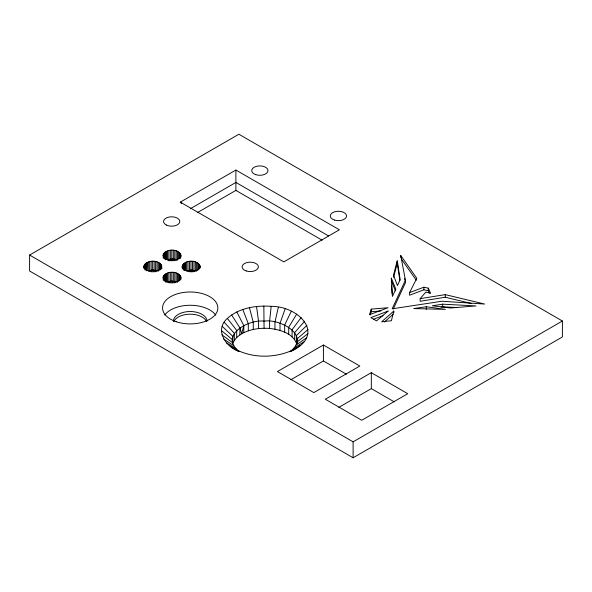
<?xml version="1.0" encoding="UTF-8"?>
<svg xmlns="http://www.w3.org/2000/svg" width="592" height="592" viewBox="0 0 592 592"><rect width="100%" height="100%" fill="white"/><g stroke="black" fill="none" stroke-linecap="round" stroke-linejoin="round"><path stroke-width="0.89" d="M161.757 266.126C160.321 273.615 145.691 273.645 143.893 266.348C146.143 258.66 163.066 259.496 161.757 268.783M180.923 255.063C179.487 262.552 164.857 262.582 163.059 255.278C165.205 247.907 181.108 248.292 180.923 256.832M180.923 277.189C179.487 284.685 164.857 284.708 163.059 277.411C165.205 270.041 181.108 270.426 180.923 278.965M200.089 266.126C198.653 273.615 184.023 273.645 182.225 266.348C184.371 258.97 200.266 259.363 200.089 267.895M289.895 351.744C311.629 335.612 279.972 318.415 264.069 321.153C248.625 319.088 218.877 335.435 239.027 351.411C225.545 346.927 214.252 329.877 227.358 318.407C239.116 307.84 255.907 305.294 271.18 306.316C299.108 306.168 326.695 334.909 290.827 351.433M146.564 270.744L147.068 262.508L147.068 270.477M165.73 259.673L166.234 251.445L166.234 259.407M165.73 281.807L166.234 273.571L166.234 282.428M184.956 269.826L185.4 262.508L185.4 270.477M271.18 306.316L269.575 321.36L269.575 328.442C279.949 329.603 293.166 333.2 296.814 344.241M278.336 307.3L274.94 322.092L274.94 329.174M393.784 311.066L391.393 320.723L381.662 321.796L393.784 311.066L393.784 312.813M236.807 311.932L243.793 325.57L241.765 333.733C237.917 336.004 234.425 339.186 232.826 343.441L232.826 336.36L222.185 326.325M393.495 275.258L397.239 260.539L400.162 279.661L397.469 285.588L393.495 275.258L393.495 277.004M393.717 277.012L397.239 263.159L397.239 261.412M371.243 309.128L369.489 314.715L388.071 307.714L371.243 309.128L371.243 311.747L370.244 314.944M285.1 308.965L280.016 323.343L280.016 330.425M429.311 293.003L428.268 290.768L423.872 289.821L409.56 295.23L409.56 292.611L416.812 278.329L400.762 255.522L405.416 280.179L392.163 308.817L441.898 301.247L484.604 304.044L445.258 294.624L420.157 298.657L420.157 301.276L445.258 297.243L471.188 303.452M393.295 308.98L405.416 282.798L405.416 280.179M291.279 311.266L284.648 325.075L284.648 332.156M296.696 314.137L288.711 327.228L288.711 334.31M301.195 317.497L292.085 329.744L292.085 336.826M420.157 298.657L425.811 292.1L430.695 293.358L428.268 288.149L423.872 287.201L409.56 292.611M304.651 321.249L294.675 332.556L294.675 339.638M306.952 325.282L296.4 335.583L296.4 342.664M384.356 322.033L393.11 314.285M308.04 329.485L297.221 338.735L297.221 343.16M297.103 341.917L307.884 333.725M296.052 345.047L306.486 337.899M294.106 348.022L303.888 341.873M291.316 350.775L300.166 345.536M29.6 255.056L238.887 134.229L562.4 321.005L562.4 336.944L353.113 457.771L29.6 270.995L29.6 255.056L353.113 441.839L562.4 321.005M180.308 202.131L235.89 170.037L339.379 229.792L283.805 261.879L180.308 202.131L181.589 203.456M190.372 208.71L235.89 182.432L328.523 235.912M197.558 212.528L235.89 190.402L322.129 240.197M323.41 345.018L277.411 371.576L313.827 392.6L359.818 366.041L323.41 345.018L323.41 360.95L290.894 379.724M371.317 372.679L325.326 399.237L361.734 420.261L407.733 393.702L371.317 372.679L371.317 388.618L338.802 407.385M269.575 328.442C260.073 327.746 250.187 329.085 241.765 333.733L239.893 327.827L231.605 314.937M295.423 348.777C275.465 359.1 249.41 358.893 230.451 346.387M373.463 319.273L382.943 315.662M177.467 260.154L173.323 259.133L167.469 259.792L167.469 250.934M157.028 261.893L157.028 270.751L152.647 270.144L148.303 270.855L148.303 262.004M195.36 261.893L195.36 270.751L190.972 270.144L186.635 270.855L186.635 262.004M176.194 272.964L176.194 281.814L171.813 281.207L167.469 281.918L167.469 273.067M442.712 304.17L432.33 305.783L450.386 307.995L476.035 305.938L442.712 304.17L442.712 306.789L440.981 307.056M426.299 306.752L413.756 308.565L445.302 309.372L426.299 306.752L426.299 309.372M371.243 311.747L380.989 310.926M442.712 306.789L457.12 307.551M323.41 360.95L346.364 374.203M371.317 388.618L394.279 401.872M235.424 349.517L238.361 351.211M226.462 342.82L236.038 348.74M223.576 338.913L233.87 345.809M221.874 334.783L232.597 342.709M221.401 330.543L232.242 339.527M224.19 322.233L234.328 333.296L234.328 340.378M227.358 318.407L236.711 330.425L236.711 337.507M401.28 258.882L416.294 280.208M391.349 278.151L395.833 289.125L392.407 296.444L391.349 278.151L391.453 282.606M391.349 280.778L395.486 290.901M242.809 309.483L248.3 323.735L248.3 330.817M249.447 307.655L253.28 322.359L253.28 329.441M404.58 278.395L404.913 280.157M397.239 263.159L399.881 280.46M256.528 306.493L258.586 321.493L258.586 328.575M184.741 269.952L184.327 263.129L184.327 270.211M165.627 259.74L165.161 252.059L165.161 259.141M165.627 281.866L165.161 274.192L165.161 281.274M146.409 269.952L145.995 263.129L145.995 270.211M391.615 285.344L392.089 293.58M263.84 306.042L264.069 328.234M445.258 294.624L445.258 297.243M428.268 288.149L428.268 290.768M423.872 287.201L423.872 289.821M400.762 255.522L400.762 257.268M353.113 441.839L353.113 457.771M243.793 325.57L243.793 332.652M239.893 327.827L239.893 334.909M235.89 170.037L235.89 190.402M199.867 265.26L199.867 267.917M199.393 264.432L199.393 268.857M198.683 263.655L198.683 269.856M197.75 262.966L197.75 270.048M196.633 262.367L196.633 271.225M193.961 261.553L193.961 270.403M193.673 270.107L193.673 271.876M192.489 261.346L192.489 270.204M191.852 269.945L191.852 271.721M190.972 261.294L190.972 270.144M190.017 269.967L190.017 271.743M189.47 261.383L189.47 270.241M188.004 261.627L188.004 270.477M183.453 263.84L183.453 270.041M182.795 264.631L182.795 269.057M182.38 265.475L182.38 268.132M182.225 266.348L182.225 268.117M180.701 254.197L180.701 257.735M180.701 276.323L180.701 279.868M180.227 253.361L180.227 258.674M180.227 275.495L180.227 279.92M179.517 252.592L179.517 258.785M179.517 274.718L179.517 280.919M178.584 251.896L178.584 258.978M178.584 274.029L178.584 281.111M177.467 251.304L177.467 259.274M177.467 273.437L177.467 282.288M176.194 250.83L176.194 259.681M174.803 250.49L174.803 259.34M174.803 272.616L174.803 281.466M174.507 259.037L174.507 260.813M174.507 281.17L174.507 282.939M173.323 250.283L173.323 259.133M173.323 272.416L173.323 281.267M172.686 258.882L172.686 260.65M172.686 281.015L172.686 282.784M171.813 250.231L171.813 259.081M171.813 272.357L171.813 281.207M170.851 258.904L170.851 260.672M170.851 281.037L170.851 282.806M170.304 250.32L170.304 259.17M170.304 272.453L170.304 281.304M169.046 259.104L169.046 260.88M169.046 281.237L169.046 283.006M168.838 250.557L168.838 259.414M168.838 272.69L168.838 281.54M164.287 252.777L164.287 258.97M164.287 274.91L164.287 281.104M163.629 253.568L163.629 257.994M163.629 275.694L163.629 280.127M163.214 254.412L163.214 257.949M163.214 276.538L163.214 280.083M161.535 265.26L161.535 268.805M161.061 264.432L161.061 268.857M160.351 263.655L160.351 269.856M159.418 262.966L159.418 270.048M158.301 262.367L158.301 271.225M155.637 261.553L155.637 270.403M155.341 270.107L155.341 271.876M154.157 261.346L154.157 270.204M153.52 269.945L153.52 271.721M152.647 261.294L152.647 270.144M151.685 269.967L151.685 271.743M151.138 261.383L151.138 270.241M149.672 261.627L149.672 270.477M145.121 263.84L145.121 270.041M144.463 264.631L144.463 269.057M144.056 265.475L144.056 268.132M143.893 266.348L143.893 268.117M173.404 321.227A16.805 9.701 0 0 1 190.21 311.525A16.805 9.701 0 0 1 207.008 321.227M173.974 321.375A16.805 9.701 0 0 1 190.21 314.182A16.805 9.701 0 0 1 206.438 321.375M164.731 315.025A27.646 15.962 0 0 1 190.38 305.265A27.646 15.962 0 0 1 215.814 315.21M388.108 311.074L376.549 320.894L370.881 317.638L388.108 311.074M176.231 321.722A27.646 15.962 0 0 0 217.849 308.055A27.646 15.962 0 0 0 176.534 294.076A27.646 15.962 0 0 0 176.231 321.722M166.419 225.071A8.133 4.692 0 0 0 179.679 222.333A8.133 4.692 0 0 0 168.949 217.072A8.133 4.692 0 0 0 166.419 225.071M246.198 270.929A8.133 4.692 0 0 0 258.393 266.859A8.133 4.692 0 0 0 246.198 262.796A8.133 4.692 0 0 0 246.198 270.929M255.781 174.662A8.133 4.692 0 0 0 267.976 170.592A8.133 4.692 0 0 0 255.781 166.53A8.133 4.692 0 0 0 255.781 174.662M334.354 220.024A8.133 4.692 0 0 0 346.557 215.962A8.133 4.692 0 0 0 334.354 211.892A8.133 4.692 0 0 0 334.354 220.024"/></g></svg>
